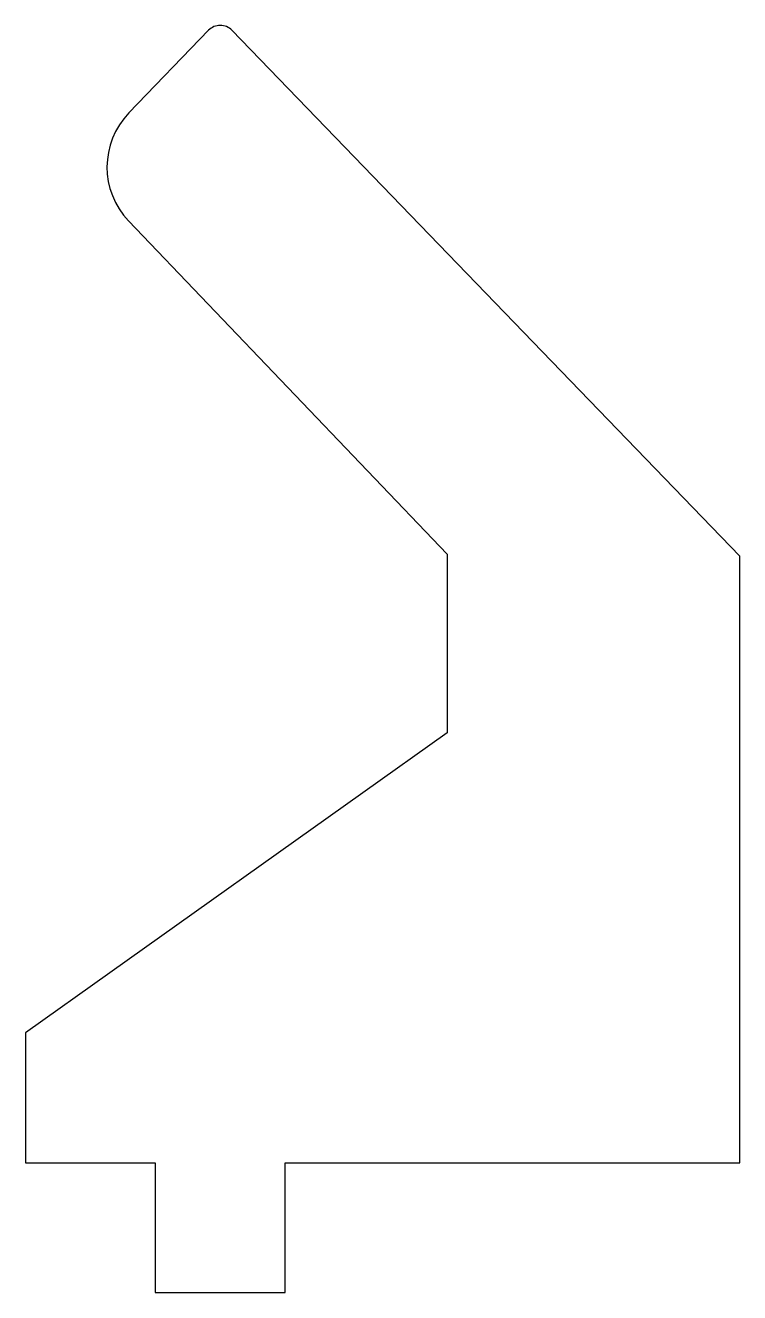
# Model space of a CAD drawing. Header units: millimetres. Extents: x -19 to 51, y -13 to 111.
import ezdxf

# ---------------------------------------------------------------- set-up
doc = ezdxf.new("R2010")
doc.units = ezdxf.units.MM
doc.layers.get('0').update_dxf_attribs({"linetype": 'CONTINUOUS'})

msp = doc.modelspace()

# ---------------------------------------------------------------- linework, layer by layer
msp.add_lwpolyline([(-8.93, 102.57, 0.40273), (-8.96, 92.01), (22.18, 59.47), (22.18, 42.01), (-19.05, 12.7), (-19.05, 0), (-6.35, 0), (-6.35, -12.7), (6.35, -12.7), (6.35, 0), (50.76, 0), (50.76, 59.26), (1.14, 110.64, 0.424475), (-1.14, 110.64)], format="xyb", close=True)

doc.saveas('drawing.dxf')
